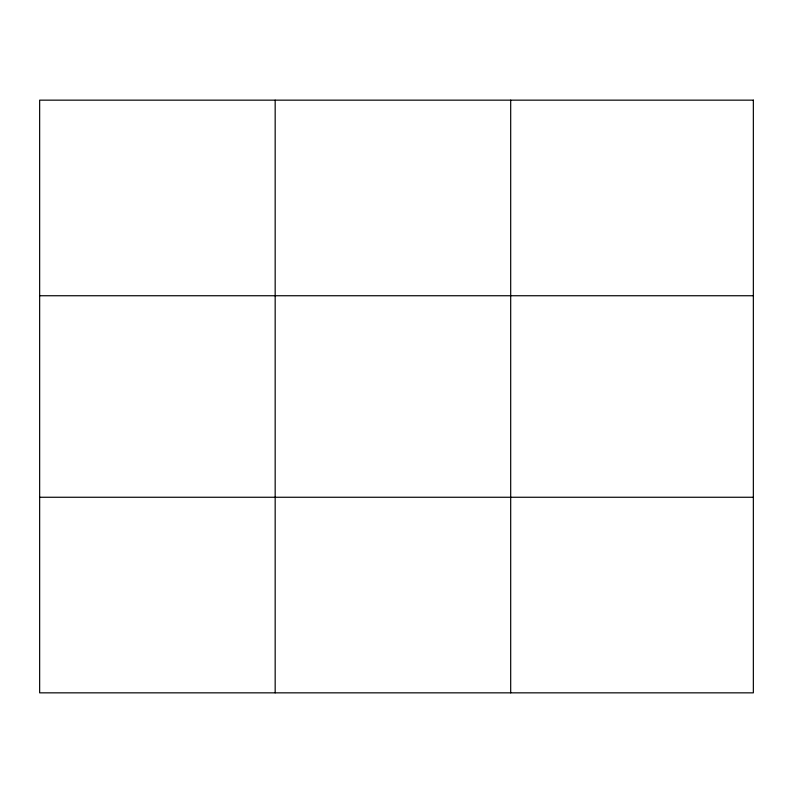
<?xml version="1.0" encoding="UTF-8"?>
<svg xmlns="http://www.w3.org/2000/svg" width="793" height="793" viewBox="0 0 793 793"><rect width="100%" height="100%" fill="white"/><g stroke="black" fill="none" stroke-linecap="round" stroke-linejoin="round"><path stroke-width="1.19" d="M275.171 100.156L275.171 692.844M510.692 100.156L510.692 692.844M39.65 295.739L753.35 295.739M39.65 497.261L753.35 497.261M753.35 100.156L753.35 692.844L39.65 692.844L39.65 100.156L753.35 100.156"/></g></svg>
